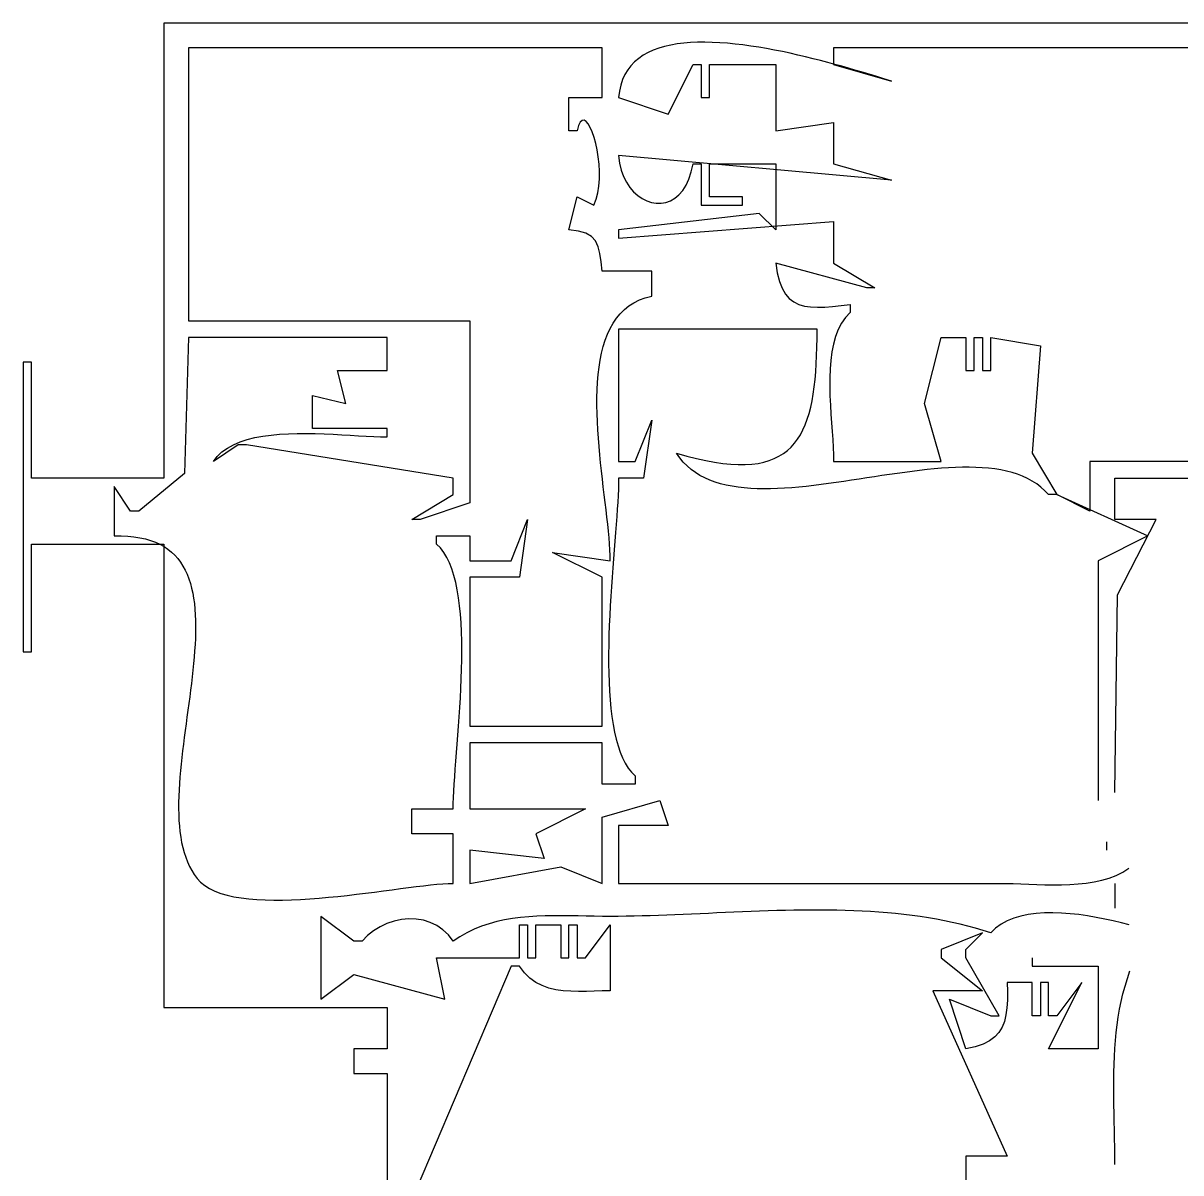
# Model space of a CAD drawing. Header units: metres. Extents: x 249 to 997, y 92 to 756.
# Drawn here: x 387 to 527, y 610 to 749 of the extents above; entities that cross this region are included whole.
import ezdxf

# ---------------------------------------------------------------- set-up
doc = ezdxf.new("R2010")
doc.units = ezdxf.units.M

msp = doc.modelspace()

# ---------------------------------------------------------------- linework, layer by layer
for p, q in [((643, 749), (404, 749)), ((404, 749), (404, 694)), ((464.5698, 746.1764), (463.8646, 745.9695)), ((465.3094, 746.3461), (464.5698, 746.1764)), ((466.0807, 746.4804), (465.3094, 746.3461)), ((466.8814, 746.581), (466.0807, 746.4804)), ((467.7089, 746.6493), (466.8814, 746.581)), ((468.5605, 746.6872), (467.7089, 746.6493)), ((469.434, 746.6961), (468.5605, 746.6872)), ((470.3266, 746.6778), (469.434, 746.6961)), ((471.2358, 746.6339), (470.3266, 746.6778)), ((472.1592, 746.566), (471.2358, 746.6339)), ((473.0943, 746.4757), (472.1592, 746.566)), ((474.0384, 746.3648), (473.0943, 746.4757)), ((474.9891, 746.2348), (474.0384, 746.3648)), ((475.9439, 746.0874), (474.9891, 746.2348)), ((407, 746), (407, 713)), ((457, 746), (407, 746)), ((457, 740), (457, 746)), ((461.4377, 744.7387), (460.9421, 744.322)), ((461.9803, 745.1102), (461.4377, 744.7387)), ((462.5673, 745.4381), (461.9803, 745.1102)), ((463.1962, 745.724), (462.5673, 745.4381)), ((463.8646, 745.9695), (463.1962, 745.724)), ((476.9001, 745.9241), (475.9439, 746.0874)), ((477.8554, 745.7468), (476.9001, 745.9241)), ((478.8071, 745.5569), (477.8554, 745.7468)), ((479.7528, 745.3561), (478.8071, 745.5569)), ((480.6899, 745.1461), (479.7528, 745.3561)), ((481.6159, 744.9285), (480.6899, 745.1461)), ((482.5283, 744.7049), (481.6159, 744.9285)), ((586, 746), (485, 746)), ((485, 746), (485, 744)), ((460.1018, 743.3462), (459.7623, 742.7838)), ((460.4959, 743.8583), (460.1018, 743.3462)), ((460.9421, 744.322), (460.4959, 743.8583)), ((465, 738), (468, 744)), ((468, 744), (469, 744)), ((469, 744), (469, 740)), ((470, 740), (470, 744)), ((470, 744), (478, 744)), ((478, 744), (478, 736)), ((483.4245, 744.4769), (482.5283, 744.7049)), ((484.302, 744.2463), (483.4245, 744.4769)), ((485.1584, 744.0147), (484.302, 744.2463)), ((485, 744), (492, 742)), ((485.991, 743.7836), (485.1584, 744.0147)), ((486.7973, 743.5547), (485.991, 743.7836)), ((487.5749, 743.3297), (486.7973, 743.5547)), ((488.3211, 743.1101), (487.5749, 743.3297)), ((459.4798, 742.1696), (459.2569, 741.502)), ((459.7623, 742.7838), (459.4798, 742.1696)), ((489.0336, 742.8977), (488.3211, 743.1101)), ((489.7097, 742.6941), (489.0336, 742.8977)), ((490.3469, 742.5009), (489.7097, 742.6941)), ((490.9427, 742.3197), (490.3469, 742.5009)), ((491.4945, 742.1522), (490.9427, 742.3197)), ((492, 742), (491.4945, 742.1522)), ((459.0961, 740.7794), (459, 740)), ((459.2569, 741.502), (459.0961, 740.7794)), ((453, 736), (453, 740)), ((453, 740), (457, 740)), ((459, 740), (465, 738)), ((469, 740), (470, 740)), ((454.1665, 736.6313), (454, 736)), ((454.3631, 737.0423), (454.1665, 736.6313)), ((454.5831, 737.2502), (454.3631, 737.0423)), ((454.82, 737.272), (454.5831, 737.2502)), ((455.0674, 737.1252), (454.82, 737.272)), ((455.3189, 736.8269), (455.0674, 737.1252)), ((455.5678, 736.3943), (455.3189, 736.8269)), ((455.8077, 735.8446), (455.5678, 736.3943)), ((478, 736), (485, 737)), ((485, 737), (485, 732)), ((454, 736), (453, 736)), ((456.0322, 735.1951), (455.8077, 735.8446)), ((456.2348, 734.4631), (456.0322, 735.1951)), ((456.4089, 733.6656), (456.2348, 734.4631)), ((456.5481, 732.8201), (456.4089, 733.6656)), ((456.6459, 731.9436), (456.5481, 732.8201)), ((492, 730), (459, 733)), ((459, 733), (459.1206, 732.0811)), ((456.6958, 731.0534), (456.6459, 731.9436)), ((456.6913, 730.1667), (456.6958, 731.0534)), ((459.1206, 732.0811), (459.325, 731.2337)), ((459.325, 731.2337), (459.6046, 730.4602)), ((467.5097, 730.1576), (467.7923, 731.0195)), ((467.7923, 731.0195), (468, 732)), ((468, 732), (469, 732)), ((469, 732), (469, 727)), ((470, 728), (470, 732)), ((470, 732), (478, 732)), ((478, 732), (478, 724)), ((485, 732), (492, 730)), ((456.626, 729.3008), (456.6913, 730.1667)), ((459.6046, 730.4602), (459.9513, 729.7631)), ((459.9513, 729.7631), (460.3565, 729.1449)), ((466.7529, 728.7793), (467.1604, 729.4116)), ((467.1604, 729.4116), (467.5097, 730.1576)), ((453, 724), (454, 728)), ((454, 728), (456, 727)), ((456.2868, 727.7002), (456.4933, 728.4729)), ((456.4933, 728.4729), (456.626, 729.3008)), ((460.3565, 729.1449), (460.812, 728.608)), ((460.812, 728.608), (461.3095, 728.155)), ((461.3095, 728.155), (461.8405, 727.7882)), ((465.7964, 727.8452), (466.2955, 728.2579)), ((466.2955, 728.2579), (466.7529, 728.7793)), ((474, 728), (470, 728)), ((474, 727), (474, 728)), ((456, 727), (456.2868, 727.7002)), ((461.8405, 727.7882), (462.3968, 727.5102)), ((462.3968, 727.5102), (462.9699, 727.3235)), ((462.9699, 727.3235), (463.5516, 727.2305)), ((463.5516, 727.2305), (464.1334, 727.2336)), ((464.1334, 727.2336), (464.7071, 727.3355)), ((464.7071, 727.3355), (465.2642, 727.5385)), ((465.2642, 727.5385), (465.7964, 727.8452)), ((469, 727), (474, 727)), ((476, 726), (459, 724)), ((478, 724), (476, 726)), ((454.1478, 723.8688), (453, 724)), ((455.0382, 723.605), (454.1478, 723.8688)), ((459, 723), (485, 725)), ((459, 724), (459, 723)), ((485, 725), (485, 720)), ((455.7074, 723.2044), (455.0382, 723.605)), ((456.1914, 722.6626), (455.7074, 723.2044)), ((456.5266, 721.9756), (456.1914, 722.6626)), ((456.7489, 721.1389), (456.5266, 721.9756)), ((456.8947, 720.1485), (456.7489, 721.1389)), ((457, 719), (456.8947, 720.1485)), ((489, 717), (478, 720)), ((478, 720), (478.1849, 718.8008)), ((485, 720), (490, 717)), ((463, 719), (457, 719)), ((463, 716), (463, 719)), ((478.1849, 718.8008), (478.4413, 717.7853)), ((478.4413, 717.7853), (478.769, 716.9399)), ((478.769, 716.9399), (479.1676, 716.2512)), ((490, 717), (489, 717)), ((460.8563, 715.2046), (461.5138, 715.5331)), ((461.5138, 715.5331), (462.2277, 715.7991)), ((462.2277, 715.7991), (463, 716)), ((479.1676, 716.2512), (479.6368, 715.7056)), ((479.6368, 715.7056), (480.1766, 715.2895)), ((459.2026, 713.8724), (459.7027, 714.3715)), ((459.7027, 714.3715), (460.2533, 714.8165)), ((460.2533, 714.8165), (460.8563, 715.2046)), ((480.1766, 715.2895), (480.7865, 714.9895)), ((480.7865, 714.9895), (481.4664, 714.7919)), ((481.4664, 714.7919), (482.2159, 714.6832)), ((482.2159, 714.6832), (483.0349, 714.6499)), ((483.0349, 714.6499), (483.923, 714.6785)), ((483.923, 714.6785), (484.8801, 714.7554)), ((484.8801, 714.7554), (485.9058, 714.867)), ((485.9058, 714.867), (487, 715)), ((487, 714), (486.4304, 713.4108)), ((487, 715), (487, 714)), ((407, 713), (441, 713)), ((441, 713), (441, 691)), ((457.985, 712.0787), (458.3457, 712.7232)), ((458.3457, 712.7232), (458.7509, 713.3221)), ((458.7509, 713.3221), (459.2026, 713.8724)), ((485.9508, 712.7274), (485.5542, 711.9595)), ((486.4304, 713.4108), (485.9508, 712.7274)), ((457.3889, 710.6636), (457.6667, 711.3912)), ((457.6667, 711.3912), (457.985, 712.0787)), ((483, 712), (459, 712)), ((459, 712), (459, 696)), ((482.9944, 710.8989), (483, 712)), ((485.5542, 711.9595), (485.2339, 711.1166)), ((407, 711), (406.5131, 694.5718)), ((431, 711), (407, 711)), ((431, 707), (431, 711)), ((456.9469, 709.0991), (457.1497, 709.8986)), ((457.1497, 709.8986), (457.3889, 710.6636)), ((482.9457, 708.7975), (482.9768, 709.8313)), ((482.9768, 709.8313), (482.9944, 710.8989)), ((484.9833, 710.2082), (484.7954, 709.2441)), ((485.2339, 711.1166), (484.9833, 710.2082)), ((496, 703), (498, 711)), ((498, 711), (501, 711)), ((501, 711), (501, 707)), ((502, 707), (502, 711)), ((502, 711), (503, 711)), ((503, 711), (503, 707)), ((504, 707), (504, 711)), ((504, 711), (510, 710)), ((510, 710), (509, 697)), ((456.7786, 708.2678), (456.9469, 709.0991)), ((482.8996, 707.7981), (482.9457, 708.7975)), ((484.7954, 709.2441), (484.6637, 708.2338)), ((388, 708), (387, 708)), ((387, 708), (387, 673)), ((388, 694), (388, 708)), ((426, 703), (425, 707)), ((425, 707), (431, 707)), ((456.5377, 706.5211), (456.6429, 707.4075)), ((456.6429, 707.4075), (456.7786, 708.2678)), ((482.8369, 706.8338), (482.8996, 707.7981)), ((484.5813, 707.1869), (484.5414, 706.113)), ((484.6637, 708.2338), (484.5813, 707.1869)), ((501, 707), (502, 707)), ((503, 707), (504, 707)), ((456.4108, 704.6807), (456.461, 705.6112)), ((456.461, 705.6112), (456.5377, 706.5211)), ((482.6564, 705.0126), (482.7564, 705.9051)), ((482.7564, 705.9051), (482.8369, 706.8338)), ((484.5414, 706.113), (484.5374, 705.0217)), ((456.3852, 703.7324), (456.4108, 704.6807)), ((482.3924, 703.3382), (482.5356, 704.1567)), ((482.5356, 704.1567), (482.6564, 705.0126)), ((484.5374, 705.0217), (484.5625, 703.9225)), ((422, 700), (422, 704)), ((422, 704), (426, 703)), ((456.3822, 702.769), (456.3852, 703.7324)), ((456.3997, 701.7934), (456.3822, 702.769)), ((482.2253, 702.5575), (482.3924, 703.3382)), ((484.5625, 703.9225), (484.6099, 702.8252)), ((484.6099, 702.8252), (484.6729, 701.7392)), ((498, 696), (496, 703)), ((456.4358, 700.8083), (456.3997, 701.7934)), ((481.8138, 701.112), (482.033, 701.8152)), ((482.033, 701.8152), (482.2253, 702.5575)), ((484.6729, 701.7392), (484.7447, 700.6742)), ((431, 700), (422, 700)), ((431, 699), (431, 700)), ((456.4884, 699.8165), (456.4358, 700.8083)), ((461, 696), (463, 701)), ((463, 701), (462, 694)), ((481.2894, 699.8246), (481.5665, 700.4482)), ((481.5665, 700.4482), (481.8138, 701.112)), ((484.7447, 700.6742), (484.8186, 699.6398)), ((413.2241, 698.3741), (414.0857, 698.6564)), ((414.0857, 698.6564), (415.0021, 698.8851)), ((415.0021, 698.8851), (415.9657, 699.065)), ((415.9657, 699.065), (416.9692, 699.2004)), ((416.9692, 699.2004), (418.005, 699.296)), ((418.005, 699.296), (419.0656, 699.3565)), ((419.0656, 699.3565), (420.1435, 699.3863)), ((420.1435, 699.3863), (421.2312, 699.39)), ((421.2312, 699.39), (422.3212, 699.3722)), ((422.3212, 699.3722), (423.4061, 699.3375)), ((423.4061, 699.3375), (424.4783, 699.2905)), ((424.4783, 699.2905), (425.5304, 699.2357)), ((425.5304, 699.2357), (426.5548, 699.1777)), ((426.5548, 699.1777), (427.5441, 699.1211)), ((427.5441, 699.1211), (428.4907, 699.0704)), ((428.4907, 699.0704), (429.3873, 699.0303)), ((429.3873, 699.0303), (430.2262, 699.0053)), ((430.2262, 699.0053), (431, 699)), ((456.5557, 698.8208), (456.4884, 699.8165)), ((456.6355, 697.824), (456.5557, 698.8208)), ((480.2651, 698.2002), (480.6402, 698.7001)), ((480.6402, 698.7001), (480.9811, 699.2417)), ((480.9811, 699.2417), (481.2894, 699.8246)), ((484.8186, 699.6398), (484.8878, 698.6456)), ((484.8878, 698.6456), (484.9456, 697.7012)), ((413, 698), (410, 696)), ((410.4753, 696.6184), (411.0428, 697.1605)), ((411.0428, 697.1605), (411.6951, 697.6308)), ((411.6951, 697.6308), (412.4247, 698.0338)), ((412.4247, 698.0338), (413.2241, 698.3741)), ((414, 698), (413, 698)), ((439, 694), (414, 698)), ((456.726, 696.8289), (456.6355, 697.824)), ((478.9204, 696.9573), (479.4067, 697.3283)), ((479.4067, 697.3283), (479.8544, 697.7428)), ((479.8544, 697.7428), (480.2651, 698.2002)), ((484.9456, 697.7012), (484.9852, 696.8161)), ((410, 696), (410.4753, 696.6184)), ((456.825, 695.8383), (456.726, 696.8289)), ((456.9307, 694.8549), (456.825, 695.8383)), ((459, 696), (461, 696)), ((466.3907, 696.4475), (466, 697)), ((466, 697), (467.241, 696.6502)), ((466.8162, 695.9399), (466.3907, 696.4475)), ((467.2751, 695.4757), (466.8162, 695.9399)), ((467.241, 696.6502), (468.4214, 696.3525)), ((468.4214, 696.3525), (469.5427, 696.1062)), ((469.5427, 696.1062), (470.6063, 695.9107)), ((470.6063, 695.9107), (471.6138, 695.7656)), ((471.6138, 695.7656), (472.5664, 695.6703)), ((475.1108, 695.677), (475.8593, 695.775)), ((475.8593, 695.775), (476.5604, 695.9199)), ((476.5604, 695.9199), (477.2155, 696.1111)), ((477.2155, 696.1111), (477.8263, 696.3482)), ((477.8263, 696.3482), (478.3941, 696.6304)), ((478.3941, 696.6304), (478.9204, 696.9573)), ((484.9852, 696.8161), (485, 696)), ((485, 696), (498, 696)), ((509, 697), (512, 692)), ((516, 696), (516, 690)), ((571, 696), (516, 696)), ((406.5131, 694.5718), (401, 690)), ((457.041, 693.8816), (456.9307, 694.8549)), ((467.7663, 695.0534), (467.2751, 695.4757)), ((468.2887, 694.6716), (467.7663, 695.0534)), ((468.8412, 694.3286), (468.2887, 694.6716)), ((472.5664, 695.6703), (473.4659, 695.6241)), ((473.4659, 695.6241), (474.3135, 695.6265)), ((474.3135, 695.6265), (475.1108, 695.677)), ((491.7698, 694.4319), (490.8493, 694.2946)), ((492.6866, 694.5647), (491.7698, 694.4319)), ((493.5985, 694.6914), (492.6866, 694.5647)), ((494.5044, 694.8104), (493.5985, 694.6914)), ((495.4031, 694.9204), (494.5044, 694.8104)), ((496.2934, 695.0198), (495.4031, 694.9204)), ((497.1742, 695.107), (496.2934, 695.0198)), ((498.0443, 695.1807), (497.1742, 695.107)), ((498.9026, 695.2392), (498.0443, 695.1807)), ((499.7478, 695.2812), (498.9026, 695.2392)), ((500.5789, 695.305), (499.7478, 695.2812)), ((501.3946, 695.3093), (500.5789, 695.305)), ((502.1939, 695.2924), (501.3946, 695.3093)), ((502.9755, 695.2529), (502.1939, 695.2924)), ((503.7382, 695.1893), (502.9755, 695.2529)), ((504.481, 695.1001), (503.7382, 695.1893)), ((505.2026, 694.9839), (504.481, 695.1001)), ((505.9019, 694.839), (505.2026, 694.9839)), ((506.5778, 694.6639), (505.9019, 694.839)), ((507.229, 694.4573), (506.5778, 694.6639)), ((507.8544, 694.2176), (507.229, 694.4573)), ((404, 694), (388, 694)), ((400, 690), (398, 693)), ((398, 693), (398, 687)), ((439, 692), (439, 694)), ((457.1539, 692.9211), (457.041, 693.8816)), ((458.9924, 693.3639), (458.9706, 692.6665)), ((459, 694), (458.9924, 693.3639)), ((462, 694), (459, 694)), ((469.4224, 694.0231), (468.8412, 694.3286)), ((470.0313, 693.7535), (469.4224, 694.0231)), ((470.6668, 693.5182), (470.0313, 693.7535)), ((471.3276, 693.3159), (470.6668, 693.5182)), ((472.0126, 693.145), (471.3276, 693.3159)), ((472.7206, 693.004), (472.0126, 693.145)), ((473.4505, 692.8914), (472.7206, 693.004)), ((481.6961, 692.9978), (480.8115, 692.9089)), ((482.5897, 693.0987), (481.6961, 692.9978)), ((483.4913, 693.21), (482.5897, 693.0987)), ((484.3996, 693.3301), (483.4913, 693.21)), ((485.3135, 693.4577), (484.3996, 693.3301)), ((486.2319, 693.5912), (485.3135, 693.4577)), ((487.1535, 693.7291), (486.2319, 693.5912)), ((488.0772, 693.8698), (487.1535, 693.7291)), ((489.0019, 694.012), (488.0772, 693.8698)), ((489.9263, 694.1541), (489.0019, 694.012)), ((490.8493, 694.2946), (489.9263, 694.1541)), ((508.4528, 693.9433), (507.8544, 694.2176)), ((509.0231, 693.6328), (508.4528, 693.9433)), ((509.5642, 693.2848), (509.0231, 693.6328)), ((510.0748, 692.8976), (509.5642, 693.2848)), ((519, 689), (519, 694)), ((519, 694), (570, 694)), ((434, 689), (439, 692)), ((457.2675, 691.9762), (457.1539, 692.9211)), ((457.3797, 691.0498), (457.2675, 691.9762)), ((458.9361, 691.9115), (458.8904, 691.1025)), ((458.9706, 692.6665), (458.9361, 691.9115)), ((474.201, 692.8057), (473.4505, 692.8914)), ((474.9712, 692.7455), (474.201, 692.8057)), ((475.7597, 692.7091), (474.9712, 692.7455)), ((476.5654, 692.6951), (475.7597, 692.7091)), ((477.3871, 692.7021), (476.5654, 692.6951)), ((478.2238, 692.7284), (477.3871, 692.7021)), ((479.0742, 692.7727), (478.2238, 692.7284)), ((479.9371, 692.8333), (479.0742, 692.7727)), ((480.8115, 692.9089), (479.9371, 692.8333)), ((510.5537, 692.4698), (510.0748, 692.8976)), ((511, 692), (510.5537, 692.4698)), ((512, 692), (511, 692)), ((516, 690), (512, 692)), ((512, 692), (523, 687)), ((441, 691), (435, 689)), ((457.4886, 690.1445), (457.3797, 691.0498)), ((457.5921, 689.2632), (457.4886, 690.1445)), ((458.8348, 690.2433), (458.7708, 689.3376)), ((458.8904, 691.1025), (458.8348, 690.2433)), ((401, 690), (400, 690)), ((435, 689), (434, 689)), ((446, 684), (448, 689)), ((448, 689), (447, 682)), ((457.6883, 688.4087), (457.5921, 689.2632)), ((458.7708, 689.3376), (458.6999, 688.3891)), ((524, 689), (519, 689)), ((519.314, 679.8958), (524, 689)), ((457.7752, 687.5837), (457.6883, 688.4087)), ((457.8507, 686.7911), (457.7752, 687.5837)), ((458.6236, 687.4015), (458.5432, 686.3785)), ((458.6999, 688.3891), (458.6236, 687.4015)), ((388, 673), (388, 686)), ((388, 686), (404, 686)), ((398, 687), (398.8474, 687.0068)), ((398.8474, 687.0068), (399.6479, 686.9739)), ((399.6479, 686.9739), (400.4026, 686.902)), ((400.4026, 686.902), (401.1128, 686.7923)), ((401.1128, 686.7923), (401.7796, 686.6458)), ((401.7796, 686.6458), (402.4041, 686.4633)), ((402.4041, 686.4633), (402.9877, 686.2459)), ((402.9877, 686.2459), (403.5313, 685.9945)), ((403.5313, 685.9945), (404.0363, 685.7102)), ((404, 686), (404, 630)), ((437, 686), (437, 687)), ((437, 687), (441, 687)), ((437.4516, 685.5461), (437, 686)), ((441, 687), (441, 684)), ((457.913, 686.0337), (457.8507, 686.7911)), ((457.9599, 685.3141), (457.913, 686.0337)), ((458.5432, 686.3785), (458.4603, 685.3238)), ((523, 687), (517, 684)), ((404.0363, 685.7102), (404.5038, 685.3939)), ((404.5038, 685.3939), (404.9349, 685.0467)), ((404.9349, 685.0467), (405.3309, 684.6695)), ((405.3309, 684.6695), (405.6929, 684.2632)), ((437.8597, 685.016), (437.4516, 685.5461)), ((438.2261, 684.4139), (437.8597, 685.016)), ((457, 682), (451, 685)), ((451, 685), (458, 684)), ((457.9896, 684.6353), (457.9599, 685.3141)), ((458, 684), (457.9896, 684.6353)), ((458.4603, 685.3238), (458.3763, 684.2412)), ((405.6929, 684.2632), (406.0221, 683.829)), ((406.0221, 683.829), (406.3196, 683.3676)), ((406.3196, 683.3676), (406.5867, 682.8803)), ((438.5527, 683.7443), (438.2261, 684.4139)), ((438.8412, 683.0115), (438.5527, 683.7443)), ((441, 684), (446, 684)), ((458.2926, 683.1343), (458.2107, 682.0069)), ((458.3763, 684.2412), (458.2926, 683.1343)), ((517, 684), (517, 655)), ((406.5867, 682.8803), (406.8246, 682.3678)), ((406.8246, 682.3678), (407.0343, 681.8313)), ((407.0343, 681.8313), (407.2171, 681.2717)), ((439.0937, 682.22), (438.8412, 683.0115)), ((439.3119, 681.374), (439.0937, 682.22)), ((447, 682), (441, 682)), ((441, 682), (441, 664)), ((457, 664), (457, 682)), ((458.2107, 682.0069), (458.1321, 680.8627)), ((407.2171, 681.2717), (407.3741, 680.6899)), ((407.3741, 680.6899), (407.5066, 680.0871)), ((439.4976, 680.4781), (439.3119, 681.374)), ((439.6527, 679.5366), (439.4976, 680.4781)), ((458.1321, 680.8627), (458.0582, 679.7053)), ((407.5066, 680.0871), (407.6157, 679.4641)), ((407.6157, 679.4641), (407.7026, 678.8219)), ((439.7791, 678.5538), (439.6527, 679.5366)), ((458.0582, 679.7053), (457.9904, 678.5386)), ((519, 656), (519.314, 679.8958)), ((407.7026, 678.8219), (407.7684, 678.1615)), ((407.7684, 678.1615), (407.8144, 677.484)), ((439.8786, 677.5342), (439.7791, 678.5538)), ((457.9904, 678.5386), (457.9303, 677.3661)), ((407.8144, 677.484), (407.8417, 676.7902)), ((407.8417, 676.7902), (407.8514, 676.0812)), ((439.9531, 676.4821), (439.8786, 677.5342)), ((440.0043, 675.402), (439.9531, 676.4821)), ((457.8792, 676.1917), (457.8387, 675.019)), ((457.9303, 677.3661), (457.8792, 676.1917)), ((407.8449, 675.358), (407.8231, 674.6216)), ((407.8514, 676.0812), (407.8449, 675.358)), ((440.0343, 674.2981), (440.0043, 675.402)), ((457.8387, 675.019), (457.8101, 673.8517)), ((407.7874, 673.8728), (407.7389, 673.1128)), ((407.8231, 674.6216), (407.7874, 673.8728)), ((440.0447, 673.175), (440.0343, 674.2981)), ((457.8101, 673.8517), (457.795, 672.6935)), ((387, 673), (388, 673)), ((407.6787, 672.3425), (407.6081, 671.5629)), ((407.7389, 673.1128), (407.6787, 672.3425)), ((440.0145, 670.8883), (440.0375, 672.0369)), ((440.0375, 672.0369), (440.0447, 673.175)), ((457.795, 672.6935), (457.7947, 671.5482)), ((407.5282, 670.775), (407.4403, 669.9797)), ((407.6081, 671.5629), (407.5282, 670.775)), ((439.9776, 669.7336), (440.0145, 670.8883)), ((457.7947, 671.5482), (457.8108, 670.4195)), ((407.3453, 669.178), (407.2447, 668.371)), ((407.4403, 669.9797), (407.3453, 669.178)), ((439.9286, 668.5771), (439.9776, 669.7336)), ((457.8108, 670.4195), (457.8446, 669.3111)), ((457.8446, 669.3111), (457.8977, 668.2266)), ((407.2447, 668.371), (407.1394, 667.5596)), ((439.8693, 667.4232), (439.9286, 668.5771)), ((457.8977, 668.2266), (457.9715, 667.1699)), ((407.0308, 666.7448), (406.92, 665.9275)), ((407.1394, 667.5596), (407.0308, 666.7448)), ((439.8016, 666.2763), (439.8693, 667.4232)), ((457.9715, 667.1699), (458.0674, 666.1445)), ((406.8081, 665.1089), (406.6963, 664.2898)), ((406.92, 665.9275), (406.8081, 665.1089)), ((439.6485, 664.0211), (439.7274, 665.1408)), ((439.7274, 665.1408), (439.8016, 666.2763)), ((458.0674, 666.1445), (458.1869, 665.1543)), ((458.1869, 665.1543), (458.3315, 664.2029)), ((406.6963, 664.2898), (406.5859, 663.4712)), ((439.5668, 662.9216), (439.6485, 664.0211)), ((441, 664), (457, 664)), ((458.3315, 664.2029), (458.5026, 663.2941)), ((406.4779, 662.6542), (406.3736, 661.8396)), ((406.5859, 663.4712), (406.4779, 662.6542)), ((439.4841, 661.8466), (439.5668, 662.9216)), ((458.5026, 663.2941), (458.7017, 662.4315)), ((458.7017, 662.4315), (458.9301, 661.6188)), ((406.2741, 661.0286), (406.1807, 660.222)), ((406.3736, 661.8396), (406.2741, 661.0286)), ((439.323, 659.7878), (439.4022, 660.8006)), ((439.4022, 660.8006), (439.4841, 661.8466)), ((457, 662), (441, 662)), ((441, 662), (441, 654)), ((457, 657), (457, 662)), ((458.9301, 661.6188), (459.1895, 660.8599)), ((459.1895, 660.8599), (459.4811, 660.1583)), ((406.0944, 659.4209), (406.0166, 658.6262)), ((406.1807, 660.222), (406.0944, 659.4209)), ((439.2484, 658.8128), (439.323, 659.7878)), ((459.4811, 660.1583), (459.8065, 659.5178)), ((459.8065, 659.5178), (460.1672, 658.9421)), ((406.0166, 658.6262), (405.9482, 657.839)), ((439.1802, 657.8798), (439.2484, 658.8128)), ((460.1672, 658.9421), (460.5645, 658.4349)), ((460.5645, 658.4349), (461, 658)), ((461, 658), (461, 657)), ((405.8906, 657.0601), (405.8449, 656.2907)), ((405.9482, 657.839), (405.8906, 657.0601)), ((439.0704, 656.1578), (439.1202, 656.9934)), ((439.1202, 656.9934), (439.1802, 657.8798)), ((461, 657), (457, 657)), ((405.8122, 655.5317), (405.7938, 654.784)), ((405.8449, 656.2907), (405.8122, 655.5317)), ((439.0084, 654.6567), (439.0325, 655.3774)), ((439.0325, 655.3774), (439.0704, 656.1578)), ((405.7938, 654.784), (405.7908, 654.0487)), ((405.7908, 654.0487), (405.8044, 653.3268)), ((434, 651), (434, 654)), ((434, 654), (439, 654)), ((439, 654), (439.0084, 654.6567)), ((441, 654), (455, 654)), ((455, 654), (449, 651)), ((457, 653), (464, 655)), ((464, 655), (465, 652)), ((405.8044, 653.3268), (405.8358, 652.6191)), ((405.8358, 652.6191), (405.8862, 651.9268)), ((457, 645), (457, 653)), ((405.8862, 651.9268), (405.9567, 651.2508)), ((405.9567, 651.2508), (406.0485, 650.592)), ((439, 651), (434, 651)), ((439, 645), (439, 651)), ((449, 651), (450, 648)), ((465, 652), (459, 652)), ((459, 652), (459, 645)), ((406.0485, 650.592), (406.1628, 649.9515)), ((406.1628, 649.9515), (406.3007, 649.3303)), ((518, 650), (518, 649)), ((406.3007, 649.3303), (406.4635, 648.7293)), ((406.4635, 648.7293), (406.6523, 648.1495)), ((406.6523, 648.1495), (406.8683, 647.5919)), ((450, 648), (441, 649)), ((441, 649), (441, 645)), ((406.8683, 647.5919), (407.1126, 647.0575)), ((407.1126, 647.0575), (407.3865, 646.5473)), ((441, 645), (452, 647)), ((452, 647), (457, 645)), ((519.971, 646.354), (520.7127, 646.8196)), ((407.3865, 646.5473), (407.6911, 646.0623)), ((407.6911, 646.0623), (408.0277, 645.6034)), ((408.0277, 645.6033), (408.4544, 645.1422)), ((516.5069, 645.1816), (517.4341, 645.3833)), ((517.4341, 645.3833), (518.3249, 645.6419)), ((518.3249, 645.6419), (519.1728, 645.9635)), ((519.1728, 645.9635), (519.971, 646.354)), ((408.4544, 645.1422), (408.9592, 644.7327)), ((408.9592, 644.7327), (409.5374, 644.3726)), ((409.5374, 644.3726), (410.1845, 644.0595)), ((410.1845, 644.0595), (410.8959, 643.791)), ((428.4096, 643.8127), (429.4987, 643.9512)), ((429.4987, 643.9512), (430.5654, 644.0903)), ((430.5654, 644.0903), (431.6052, 644.2276)), ((431.6052, 644.2276), (432.6136, 644.3608)), ((432.6136, 644.3608), (433.5859, 644.4876)), ((433.5859, 644.4876), (434.5176, 644.6056)), ((434.5176, 644.6056), (435.4041, 644.7126)), ((435.4041, 644.7126), (436.241, 644.8062)), ((436.241, 644.8062), (437.0235, 644.884)), ((437.0235, 644.884), (437.7473, 644.9438)), ((437.7473, 644.9438), (438.4076, 644.9832)), ((438.4076, 644.9832), (439, 645)), ((459, 645), (505, 645)), ((505, 645), (505.8379, 644.9901)), ((505.8379, 644.9901), (506.7202, 644.9647)), ((506.7202, 644.9647), (507.6402, 644.9297)), ((507.6402, 644.9297), (508.5912, 644.8912)), ((508.5912, 644.8912), (509.5664, 644.8553)), ((509.5664, 644.8553), (510.5591, 644.8279)), ((510.5591, 644.8279), (511.5627, 644.815)), ((511.5627, 644.815), (512.5703, 644.8229)), ((512.5703, 644.8229), (513.5752, 644.8574)), ((513.5752, 644.8574), (514.5708, 644.9247)), ((514.5708, 644.9247), (515.5503, 645.0307)), ((515.5503, 645.0307), (516.5069, 645.1816)), ((519, 645), (519, 642)), ((410.8959, 643.791), (411.6671, 643.565)), ((411.6671, 643.565), (412.4934, 643.3789)), ((412.4934, 643.3789), (413.3704, 643.2306)), ((413.3704, 643.2306), (414.2934, 643.1176)), ((414.2934, 643.1176), (415.2579, 643.0378)), ((415.2579, 643.0378), (416.2594, 642.9886)), ((416.2594, 642.9886), (417.2933, 642.9679)), ((417.2933, 642.9679), (418.355, 642.9733)), ((418.355, 642.9733), (419.4399, 643.0024)), ((419.4399, 643.0024), (420.5436, 643.053)), ((420.5436, 643.053), (421.6614, 643.1228)), ((421.6614, 643.1228), (422.7887, 643.2093)), ((422.7887, 643.2093), (423.9211, 643.3103)), ((423.9211, 643.3103), (425.054, 643.4235)), ((425.054, 643.4235), (426.1827, 643.5465)), ((426.1827, 643.5465), (427.3028, 643.677)), ((427.3028, 643.677), (428.4096, 643.8127)), ((464.8174, 641.1517), (463.8226, 641.1152)), ((465.8181, 641.1915), (464.8174, 641.1517)), ((466.8241, 641.234), (465.8181, 641.1915)), ((467.8351, 641.2786), (466.8241, 641.234)), ((468.8507, 641.3245), (467.8351, 641.2786)), ((469.8705, 641.3713), (468.8507, 641.3245)), ((470.8939, 641.4183), (469.8705, 641.3713)), ((471.9207, 641.4648), (470.8939, 641.4183)), ((472.9504, 641.5102), (471.9207, 641.4648)), ((473.9825, 641.554), (472.9504, 641.5102)), ((475.0166, 641.5955), (473.9825, 641.554)), ((476.0524, 641.634), (475.0166, 641.5955)), ((477.0894, 641.669), (476.0524, 641.634)), ((478.1271, 641.6998), (477.0894, 641.669)), ((479.1652, 641.7259), (478.1271, 641.6998)), ((480.2032, 641.7465), (479.1652, 641.7259)), ((481.2408, 641.7611), (480.2032, 641.7465)), ((482.2774, 641.769), (481.2408, 641.7611)), ((483.3127, 641.7696), (482.2774, 641.769)), ((484.3462, 641.7624), (483.3127, 641.7696)), ((485.3776, 641.7466), (484.3462, 641.7624)), ((486.4064, 641.7216), (485.3776, 641.7466)), ((487.4321, 641.6869), (486.4064, 641.7216)), ((488.4545, 641.6419), (487.4321, 641.6869)), ((489.4729, 641.5858), (488.4545, 641.6419)), ((490.4871, 641.518), (489.4729, 641.5858)), ((491.4966, 641.438), (490.4871, 641.518)), ((492.5009, 641.3452), (491.4966, 641.438)), ((493.4997, 641.2388), (492.5009, 641.3452)), ((494.4925, 641.1183), (493.4997, 641.2388)), ((508.5412, 641.2271), (507.6321, 641.0392)), ((509.494, 641.3529), (508.5412, 641.2271)), ((510.483, 641.4211), (509.494, 641.3529)), ((511.501, 641.4366), (510.483, 641.4211)), ((512.5404, 641.4041), (511.501, 641.4366)), ((513.5939, 641.3284), (512.5404, 641.4041)), ((514.6541, 641.2142), (513.5939, 641.3284)), ((515.7136, 641.0663), (514.6541, 641.2142)), ((427, 638), (423, 641)), ((423, 641), (423, 631)), ((430.1599, 639.7593), (429.3758, 639.2678)), ((430.9908, 640.152), (430.1599, 639.7593)), ((431.8554, 640.4429), (430.9908, 640.152)), ((432.7406, 640.6291), (431.8554, 640.4429)), ((433.6334, 640.7077), (432.7406, 640.6291)), ((434.5207, 640.6758), (433.6334, 640.7077)), ((435.3896, 640.5304), (434.5207, 640.6758)), ((436.2269, 640.2687), (435.3896, 640.5304)), ((437.0197, 639.8878), (436.2269, 640.2687)), ((437.7548, 639.3846), (437.0197, 639.8878)), ((442.4333, 639.817), (441.5404, 639.4565)), ((443.3459, 640.1222), (442.4333, 639.817)), ((444.276, 640.3764), (443.3459, 640.1222)), ((445.2217, 640.584), (444.276, 640.3764)), ((446.1809, 640.7492), (445.2217, 640.584)), ((447.1516, 640.8763), (446.1809, 640.7492)), ((447, 636), (447, 640)), ((447, 640), (448, 640)), ((448.1317, 640.9698), (447.1516, 640.8763)), ((448, 640), (448, 636)), ((449.1191, 641.0338), (448.1317, 640.9698)), ((449, 636), (449, 640)), ((449, 640), (452, 640)), ((450.1119, 641.0728), (449.1191, 641.0338)), ((451.1079, 641.091), (450.1119, 641.0728)), ((452.1052, 641.0927), (451.1079, 641.091)), ((452, 640), (452, 636)), ((453.1016, 641.0824), (452.1052, 641.0927)), ((453, 636), (453, 640)), ((453, 640), (454, 640)), ((454.0952, 641.0642), (453.1016, 641.0824)), ((454, 640), (454, 636)), ((455.0839, 641.0426), (454.0952, 641.0642)), ((455, 636), (458, 640)), ((456.0656, 641.0218), (455.0839, 641.0426)), ((457.0383, 641.0061), (456.0656, 641.0218)), ((458, 641), (457.0383, 641.0061)), ((458.9509, 641.0037), (458, 641)), ((458, 640), (458, 633)), ((459.9102, 641.0144), (458.9509, 641.0037)), ((460.8775, 641.0316), (459.9102, 641.0144)), ((461.8522, 641.0545), (460.8775, 641.0316)), ((462.8341, 641.0826), (461.8522, 641.0545)), ((463.8226, 641.1152), (462.8341, 641.0826)), ((495.479, 640.9831), (494.4925, 641.1183)), ((496.4586, 640.8325), (495.479, 640.9831)), ((497.431, 640.6659), (496.4586, 640.8325)), ((498.3958, 640.4827), (497.431, 640.6659)), ((499.3525, 640.2823), (498.3958, 640.4827)), ((500.3006, 640.064), (499.3525, 640.2823)), ((501.2399, 639.8273), (500.3006, 640.064)), ((502.1698, 639.5714), (501.2399, 639.8273)), ((505.2406, 640.0546), (504.58, 639.5702)), ((505.9744, 640.4577), (505.2406, 640.0546)), ((506.7741, 640.7843), (505.9744, 640.4577)), ((507.6321, 641.0392), (506.7741, 640.7843)), ((516.7651, 640.8893), (515.7136, 641.0663)), ((517.8011, 640.6882), (516.7651, 640.8893)), ((518.8143, 640.4675), (517.8011, 640.6882)), ((519.7972, 640.2321), (518.8143, 640.4675)), ((520.7426, 639.9867), (519.7972, 640.2321)), ((428.6515, 638.6804), (428, 638)), ((429.3758, 639.2678), (428.6515, 638.6804)), ((438.4192, 638.7563), (437.7548, 639.3846)), ((439, 638), (438.4192, 638.7563)), ((439.8217, 638.5523), (439, 638)), ((440.6692, 639.0364), (439.8217, 638.5523)), ((441.5404, 639.4565), (440.6692, 639.0364)), ((503, 639), (498, 637)), ((501, 637), (503, 639)), ((503.09, 639.2959), (502.1698, 639.5714)), ((504, 639), (503.09, 639.2959)), ((504.58, 639.5702), (504, 639)), ((428, 638), (427, 638)), ((498, 637), (498, 636)), ((501, 636), (501, 637)), ((438, 631), (437, 636)), ((437, 636), (447, 636)), ((448, 636), (449, 636)), ((452, 636), (453, 636)), ((454, 636), (455, 636)), ((498, 636), (503, 632)), ((505, 629), (501, 636)), ((509, 636), (509, 635)), ((446, 635), (434.5293, 608)), ((447, 635), (446, 635)), ((447.6041, 634.1974), (447, 635)), ((448.2684, 633.5449), (447.6041, 634.1974)), ((509, 635), (517, 635)), ((517, 635), (517, 625)), ((520.5171, 633.4865), (520.8332, 634.4091)), ((423, 631), (427, 634)), ((427, 634), (438, 631)), ((448.9875, 633.0277), (448.2684, 633.5449)), ((449.756, 632.6306), (448.9875, 633.0277)), ((458, 633), (458, 632)), ((509, 633), (506, 633)), ((506, 633), (506.0182, 631.9054)), ((509, 629), (509, 633)), ((511, 633), (510, 633)), ((510, 633), (510, 629)), ((511, 625), (515, 633)), ((511, 629), (511, 633)), ((515, 633), (512, 629)), ((520.2358, 632.5618), (520.5171, 633.4865)), ((450.5684, 632.3389), (449.756, 632.6306)), ((451.4194, 632.1374), (450.5684, 632.3389)), ((452.3035, 632.0113), (451.4194, 632.1374)), ((453.2153, 631.9456), (452.3035, 632.0113)), ((454.1493, 631.9254), (453.2153, 631.9456)), ((455.1003, 631.9357), (454.1493, 631.9254)), ((456.0626, 631.9615), (455.1003, 631.9357)), ((457.031, 631.9879), (456.0626, 631.9615)), ((458, 632), (457.031, 631.9879)), ((503, 632), (497, 632)), ((497, 632), (506, 612)), ((506.0182, 631.9054), (506.0078, 630.8889)), ((519.7695, 630.7044), (519.9872, 631.6345)), ((519.9872, 631.6345), (520.2358, 632.5618)), ((404, 630), (431, 630)), ((431, 630), (431, 625)), ((501, 625), (499, 631)), ((499, 631), (504, 629)), ((505.9537, 629.9504), (505.8407, 629.0897)), ((506.0078, 630.8889), (505.9537, 629.9504)), ((519.5809, 629.7711), (519.7695, 630.7044)), ((504, 629), (505, 629)), ((505.8407, 629.0897), (505.6536, 628.307)), ((510, 629), (509, 629)), ((512, 629), (511, 629)), ((519.2831, 627.8936), (519.4194, 628.8343)), ((519.4194, 628.8343), (519.5809, 629.7711)), ((505.3774, 627.6019), (504.9969, 626.9745)), ((505.6536, 628.307), (505.3774, 627.6019)), ((519.1702, 626.9488), (519.2831, 627.8936)), ((503.8624, 625.9525), (503.0782, 625.5576)), ((504.497, 626.4248), (503.8624, 625.9525)), ((504.9969, 626.9745), (504.497, 626.4248)), ((519.0069, 625.0454), (519.0788, 625.9995)), ((519.0788, 625.9995), (519.1702, 626.9488)), ((431, 625), (427, 625)), ((427, 625), (427, 622)), ((502.1291, 625.2402), (501, 625)), ((503.0782, 625.5576), (502.1291, 625.2402)), ((517, 625), (511, 625)), ((518.9528, 624.0861), (519.0069, 625.0454)), ((518.89, 622.1508), (518.9145, 623.1214)), ((518.9145, 623.1214), (518.9528, 624.0861)), ((427, 622), (431, 622)), ((431, 622), (431, 551)), ((518.8776, 621.1742), (518.89, 622.1508)), ((518.8754, 620.1911), (518.8776, 621.1742)), ((518.8814, 619.2013), (518.8754, 620.1911)), ((518.8938, 618.2044), (518.8814, 619.2013)), ((518.9106, 617.2), (518.8938, 618.2044)), ((518.93, 616.1879), (518.9106, 617.2)), ((518.9502, 615.1678), (518.93, 616.1879)), ((518.9691, 614.1392), (518.9502, 615.1678)), ((518.985, 613.102), (518.9691, 614.1392)), ((506, 612), (501, 612)), ((501, 612), (501, 609)), ((518.9959, 612.0556), (518.985, 613.102)), ((519, 611), (518.9959, 612.0556))]:
    msp.add_line(p, q)

doc.saveas('drawing.dxf')
